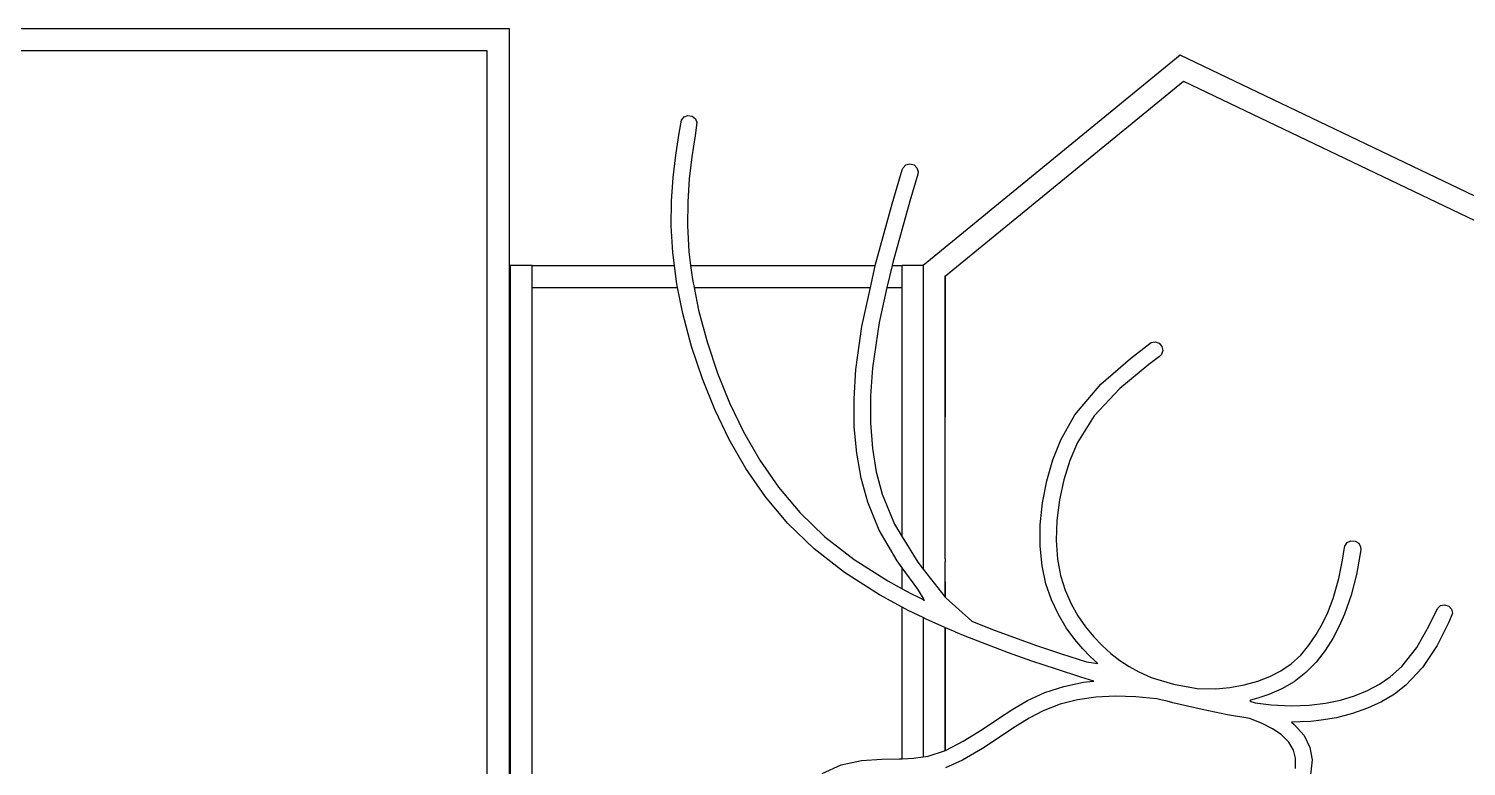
# Model space of a CAD drawing. Extents: x -1736 to 1778, y -667 to 1015.
# Drawn here: x -418 to 880, y 349 to 1015 of the extents above; entities that cross this region are included whole.
import ezdxf

# ---------------------------------------------------------------- set-up
doc = ezdxf.new("R2010")
doc.units = 0
doc.layers.get('0').update_dxf_attribs({"linetype": 'CONTINUOUS'})

msp = doc.modelspace()

# ---------------------------------------------------------------- linework, layer by layer
for p, q in [((15.9, 1015.1), (-461.9, 1015.1)), ((15.9, 1015.1), (15.9, 1015.1)), ((15.9, 995.1), (15.9, 1015.1)), ((15.9, 995.1), (15.9, 1015.1)), ((-4.1, 995.1), (-461.9, 995.1)), ((-4.1, 279.3), (-4.1, 995.1)), ((15.9, 259.3), (15.9, 995.1)), ((15.9, 259.3), (15.9, 995.1)), ((621.7, 991.3), (389.5, 801.3)), ((621.7, 991.3), (621.7, 991.3)), ((1704, 473.1), (621.7, 991.3)), ((409.6, 791.8), (624.5, 967.8)), ((624.5, 967.8), (1684, 460.5)), ((171.2, 932.5), (173.6, 935.4)), ((173.6, 935.4), (177, 936.8)), ((177, 936.8), (180.9, 936.1)), ((180.9, 936.1), (183.8, 933.8)), ((169.1, 920.9), (171.2, 932.5)), ((185.1, 930.3), (183.6, 918.8)), ((183.8, 933.8), (185.1, 930.3)), ((166.1, 901), (169.1, 920.9)), ((183.6, 918.8), (180.7, 899.3)), ((163.7, 880.7), (166.1, 901)), ((180.7, 899.3), (178.3, 879.4)), ((361.5, 856.9), (370.6, 887.8)), ((370.6, 887.8), (371.3, 889.4)), ((371.3, 889.4), (373.9, 892.1)), ((373.9, 892.1), (377.5, 893.1)), ((377.5, 893.1), (381.3, 892.1)), ((384.6, 883.7), (377.5, 859.4)), ((381.3, 892.1), (383.9, 889.5)), ((383.9, 889.5), (384.9, 885.9)), ((384.9, 885.9), (384.6, 883.7)), ((162.2, 859.5), (163.7, 880.7)), ((178.3, 879.4), (176.9, 858.7)), ((161.9, 837), (162.2, 859.5)), ((176.9, 858.7), (176.6, 837.1)), ((346.2, 801.3), (361.5, 856.9)), ((377.5, 859.4), (362, 803.9)), ((163.3, 812.9), (161.9, 837)), ((176.6, 837.1), (177.9, 814)), ((164.8, 801.3), (163.3, 812.9)), ((177.9, 814), (179.5, 801.3)), ((36.5, 801.3), (16.5, 801.3)), ((16.5, 801.3), (16.5, 3.3)), ((36.5, 801.3), (164.8, 801.3)), ((36.5, 781.3), (36.5, 801.3)), ((166.7, 786.5), (164.8, 801.3)), ((179.5, 801.3), (346.2, 801.3)), ((179.5, 801.3), (181.1, 788.7)), ((341.8, 781.3), (346.1, 800.9)), ((346.1, 800.9), (346.2, 801.3)), ((361.4, 801.3), (356.8, 781.3)), ((362, 803.9), (361.4, 801.3)), ((361.4, 801.3), (370.5, 801.3)), ((370.5, 781.3), (370.5, 801.3)), ((389.5, 801.3), (370.5, 801.3)), ((389.5, 801.3), (389.5, 527)), ((36.5, 781.3), (167.7, 781.3)), ((36.5, 325.1), (36.5, 781.3)), ((167.7, 781.3), (166.7, 786.5)), ((172.4, 757.9), (167.7, 781.3)), ((181.1, 788.7), (182.6, 781.3)), ((182.6, 781.3), (341.8, 781.3)), ((182.6, 781.3), (186.7, 761)), ((334.1, 746.2), (341.8, 781.3)), ((356.8, 781.3), (349.7, 749.8)), ((356.8, 781.3), (370.5, 781.3)), ((370.5, 556.3), (370.5, 781.3)), ((409.5, 791.8), (409.6, 791.8)), ((409.5, 536.5), (409.5, 791.8)), ((409.5, 536.5), (409.6, 791.8)), ((180.3, 728.1), (172.4, 757.9)), ((186.7, 761), (194.4, 732.2)), ((328.7, 707.2), (334.1, 746.2)), ((349.7, 749.8), (343.6, 708.9)), ((190.1, 699), (180.3, 728.1)), ((194.4, 732.2), (203.9, 704)), ((576.7, 717.4), (594.1, 730.8)), ((594.1, 730.8), (595.3, 731.6)), ((595.3, 731.6), (599, 732.3)), ((599, 732.3), (602.5, 731.1)), ((602.5, 731.1), (605.1, 728.2)), ((605.1, 728.2), (605.8, 724.6)), ((549.9, 694.1), (576.7, 717.4)), ((603, 719.2), (593.2, 711.7)), ((604.7, 721), (603, 719.2)), ((603, 719.2), (603, 719.2)), ((605.8, 724.6), (604.7, 721)), ((203.9, 704), (214.7, 677.2)), ((327.1, 680.9), (328.7, 707.2)), ((343.6, 708.9), (341.8, 683.6)), ((593.2, 711.7), (567.1, 690.1)), ((201.3, 671.2), (190.1, 699)), ((526.6, 666.4), (549.9, 694.1)), ((567.1, 690.1), (544, 665.4)), ((214.7, 677.2), (227.3, 650.9)), ((327.3, 655.6), (327.1, 680.9)), ((341.8, 683.6), (341.9, 659.1)), ((214.3, 644.2), (201.3, 671.2)), ((513.8, 643.7), (526.6, 666.4)), ((544, 665.4), (529, 641.4)), ((227.3, 650.9), (241.9, 625.5)), ((329.5, 631.6), (327.3, 655.6)), ((341.9, 659.1), (343.7, 636.1)), ((229.4, 617.8), (214.3, 644.2)), ((343.7, 636.1), (347.2, 614.8)), ((506.6, 625.7), (513.8, 643.7)), ((529, 641.4), (522, 625.1)), ((241.9, 625.5), (258.8, 601)), ((333.5, 609.1), (329.5, 631.6)), ((501.2, 606.8), (506.6, 625.7)), ((522, 625.1), (516.5, 607.8)), ((247.1, 592.2), (229.4, 617.8)), ((347.2, 614.8), (352.6, 594.6)), ((258.8, 601), (278.2, 578)), ((339.4, 587.6), (333.5, 609.1)), ((497.3, 587), (501.2, 606.8)), ((516.5, 607.8), (512.6, 589.7)), ((267.4, 568.1), (247.1, 592.2)), ((349.9, 562.2), (339.4, 587.6)), ((352.6, 594.6), (363.5, 567.7)), ((495.2, 566.9), (497.3, 587)), ((512.6, 589.7), (510.2, 570.9)), ((278.2, 578), (300.8, 556.3)), ((291, 545.4), (267.4, 568.1)), ((365.9, 534.5), (349.9, 562.2)), ((363.5, 567.7), (370.5, 556.3)), ((495.1, 547.6), (495.2, 566.9)), ((510.2, 570.9), (509.6, 552.8)), ((318.4, 523.9), (291, 545.4)), ((300.8, 556.3), (327.1, 535.8)), ((370.5, 556.3), (384.6, 533.2)), ((496.9, 529.9), (495.1, 547.6)), ((509.6, 552.8), (510.8, 536.1)), ((768.3, 535.2), (770.1, 546.6)), ((770.1, 546.6), (770.4, 547.7)), ((770.4, 547.7), (772.4, 550.9)), ((772.4, 550.9), (775.7, 552.6)), ((775.7, 552.6), (779.6, 552.4)), ((779.6, 552.4), (782.8, 550.4)), ((782.8, 550.4), (784.5, 547.1)), ((784.5, 547.1), (784.6, 544.3)), ((327.1, 535.8), (357.6, 516.3)), ((370.5, 528.2), (365.9, 534.5)), ((384.6, 533.2), (389.5, 527)), ((409.5, 536.3), (409.5, 536.5)), ((409.5, 536.3), (409.5, 535.9)), ((409.5, 536.3), (409.5, 536.3)), ((409.5, 535.9), (409.5, 535.8)), ((409.5, 535.8), (409.5, 535.2)), ((409.5, 535.2), (409.5, 535.1)), ((409.5, 535.1), (409.5, 534.5)), ((409.5, 534.5), (409.5, 534.3)), ((409.5, 534.3), (409.5, 533.6)), ((409.5, 533.4), (409.5, 533.6)), ((409.5, 532.7), (409.5, 533.4)), ((409.5, 532.5), (409.5, 532.7)), ((409.5, 531.8), (409.5, 532.5)), ((510.8, 536.1), (513.5, 521.3)), ((764.9, 518.4), (768.3, 535.2)), ((783.8, 539.3), (780.7, 522)), ((784.6, 544.3), (783.8, 539.3)), ((350, 503.7), (318.4, 523.9)), ((370.5, 509.3), (370.5, 528.2)), ((384.7, 508.8), (370.5, 528.2)), ((389.5, 527), (409.5, 501.8)), ((409.5, 531.7), (409.5, 531.8)), ((409.5, 531), (409.5, 531.7)), ((409.5, 530.9), (409.5, 531)), ((409.5, 530.3), (409.5, 530.9)), ((409.5, 530.2), (409.5, 530.3)), ((409.5, 529.8), (409.5, 530.2)), ((409.5, 529.8), (409.5, 529.6)), ((409.5, 529.8), (409.5, 529.8)), ((409.5, 501.8), (409.5, 529.6)), ((409.6, 501.8), (409.5, 529.6)), ((500.4, 513.8), (496.9, 529.9)), ((513.5, 521.3), (517.7, 507.9)), ((780.7, 522), (776, 503.5)), ((357.6, 516.3), (370.5, 509.3)), ((370.5, 509.3), (378.4, 505)), ((389.5, 501), (384.7, 508.8)), ((505.4, 499.2), (500.4, 513.8)), ((517.7, 507.9), (523, 495.7)), ((759.7, 500.4), (764.9, 518.4)), ((370.5, 492.7), (350, 503.7)), ((378.4, 505), (384.6, 501.9)), ((384.6, 501.9), (389.5, 499.5)), ((389.5, 501), (389.5, 499.5)), ((390.8, 498.8), (389.5, 501)), ((389.5, 499.5), (390.8, 498.8)), ((409.5, 501.8), (409.6, 501.8)), ((409.6, 501.8), (410, 501.2)), ((410, 501.2), (433.4, 480)), ((511.6, 485.9), (505.4, 499.2)), ((523, 495.7), (529.2, 484.7)), ((754.8, 487.8), (759.7, 500.4)), ((776, 503.5), (770, 486.2)), ((854, 491.5), (856.8, 494)), ((856.8, 494), (860.4, 494.8)), ((860.4, 494.8), (864.1, 493.6)), ((864.1, 493.6), (866.7, 490.8)), ((370.5, 355.7), (370.5, 492.7)), ((376.1, 489.7), (370.5, 492.7)), ((389.5, 483.2), (376.1, 489.7)), ((389.5, 483.2), (389.5, 357.4)), ((392.2, 481.9), (389.5, 483.2)), ((409, 474.4), (392.2, 481.9)), ((518.7, 474), (511.6, 485.9)), ((529.2, 484.7), (536.1, 474.8)), ((750.1, 477.8), (754.8, 487.8)), ((770, 486.2), (765.2, 475.4)), ((846.1, 475.5), (854, 491.5)), ((867.5, 487.1), (864.3, 479.1)), ((866.7, 490.8), (867.5, 487.1)), ((409.5, 474.1), (409, 474.4)), ((409.5, 363.2), (409.5, 474.1)), ((409.6, 474.1), (409.5, 474.1)), ((409.6, 363.2), (409.6, 474.1)), ((418.3, 470.3), (409.6, 474.1)), ((418.5, 470.3), (418.3, 470.3)), ((418.6, 470.2), (418.5, 470.3)), ((427.5, 466.5), (418.6, 470.2)), ((433.4, 480), (452.1, 472.6)), ((452.1, 472.6), (471.1, 465.4)), ((526.5, 463.4), (518.7, 474)), ((536.1, 474.8), (543.5, 465.9)), ((737.9, 458.3), (744.4, 467.8)), ((744.4, 467.8), (750.1, 477.8)), ((765.2, 475.4), (759.5, 464.4)), ((835.3, 456.2), (846.1, 475.5)), ((864.3, 479.1), (853.5, 458)), ((446.9, 458.8), (427.5, 466.5)), ((466.6, 451.4), (446.9, 458.8)), ((471.1, 465.4), (491.7, 458.1)), ((491.7, 458.1), (514.5, 450.4)), ((533.6, 455), (526.5, 463.4)), ((540.2, 448.1), (533.6, 455)), ((543.5, 465.9), (551.1, 457.9)), ((551.1, 457.9), (559, 450.9)), ((730.4, 449.4), (737.9, 458.3)), ((759.5, 464.4), (752.6, 453.6)), ((821.8, 438.9), (835.3, 456.2)), ((853.5, 458), (840.3, 438)), ((487.6, 444), (466.6, 451.4)), ((509.8, 436.5), (487.6, 444)), ((514.5, 450.4), (536.9, 443.3)), ((536.9, 443.3), (547.1, 441.8)), ((547.1, 441.8), (540.2, 448.1)), ((559, 450.9), (567.1, 444.6)), ((567.1, 444.6), (575.5, 439.1)), ((712.5, 435.1), (721.8, 441.5)), ((721.8, 441.5), (730.4, 449.4)), ((744.5, 443.1), (735, 433.5)), ((752.6, 453.6), (744.5, 443.1)), ((531.8, 429.5), (509.8, 436.5)), ((543.5, 425.9), (531.8, 429.5)), ((575.5, 439.1), (584.1, 434.2)), ((584.1, 434.2), (595.3, 429)), ((595.3, 429), (615.4, 423.1)), ((691.8, 425.8), (702.5, 430)), ((702.5, 430), (712.5, 435.1)), ((735, 433.5), (724.5, 425.3)), ((801.6, 423), (811.3, 429.6)), ((811.3, 429.6), (821.8, 438.9)), ((840.3, 438), (825.4, 422.2)), ((483.8, 408.4), (499.3, 415.5)), ((499.3, 415.5), (516.4, 421.1)), ((516.4, 421.1), (534.2, 424.8)), ((534.2, 424.8), (542.7, 425.8)), ((542.7, 425.8), (543.1, 425.8)), ((543.1, 425.8), (543.5, 425.9)), ((615.4, 423.1), (637, 419.3)), ((637, 419.3), (653.7, 418.8)), ((653.7, 418.8), (666.5, 420)), ((666.5, 420), (679.5, 422.4)), ((679.5, 422.4), (691.8, 425.8)), ((713.4, 418.9), (701.5, 413.7)), ((724.5, 425.3), (713.4, 418.9)), ((779, 412.5), (790.7, 417.3)), ((790.7, 417.3), (801.6, 423)), ((825.4, 422.2), (815, 414.2)), ((470.4, 400.6), (483.8, 408.4)), ((513.1, 404.9), (497.9, 399)), ((528.8, 409), (513.1, 404.9)), ((545.3, 411.3), (528.8, 409)), ((562.9, 412.2), (545.3, 411.3)), ((581.6, 411.6), (562.9, 412.2)), ((600.6, 409.9), (581.6, 411.6)), ((605.2, 408.7), (600.6, 409.9)), ((609.8, 407.6), (605.2, 408.7)), ((615, 406.3), (609.8, 407.6)), ((641.3, 400.1), (615, 406.3)), ((685.2, 408.7), (684.4, 407.6)), ((684.4, 407.6), (689.4, 406.3)), ((688.4, 409.5), (685.2, 408.7)), ((691.6, 410.4), (688.4, 409.5)), ((689.4, 406.3), (694.2, 405.5)), ((701.5, 413.7), (691.6, 410.4)), ((694.2, 405.5), (703.6, 404.5)), ((703.6, 404.5), (721.9, 403.6)), ((721.9, 403.6), (738, 404.1)), ((738, 404.1), (752.7, 405.9)), ((752.7, 405.9), (766.3, 408.7)), ((766.3, 408.7), (779, 412.5)), ((803.3, 407.2), (790.6, 401.3)), ((815, 414.2), (803.3, 407.2)), ((442.7, 382.2), (457.4, 392.2)), ((457.4, 392.2), (470.4, 400.6)), ((485.1, 392.3), (472.6, 384.6)), ((497.9, 399), (485.1, 392.3)), ((664.3, 395.4), (641.3, 400.1)), ((684.5, 392), (664.3, 395.4)), ((695.5, 387.6), (684.5, 392)), ((739.7, 389.5), (730, 389)), ((749, 390.5), (739.7, 389.5)), ((762.7, 392.8), (749, 390.5)), ((777.1, 396.5), (762.7, 392.8)), ((790.6, 401.3), (777.1, 396.5)), ((425.7, 371.5), (442.7, 382.2)), ((472.6, 384.6), (443.1, 365)), ((705, 382.8), (695.5, 387.6)), ((712.8, 377.5), (705, 382.8)), ((719.6, 370.8), (712.8, 377.5)), ((730, 389), (722, 388.9)), ((722, 388.9), (722.1, 388.8)), ((722.1, 388.8), (724.6, 386.7)), ((724.6, 386.7), (733.4, 376.7)), ((733.4, 376.7), (738.6, 366)), ((409.6, 363.2), (425.7, 371.5)), ((443.1, 365), (425.1, 354.3)), ((723.9, 363.6), (719.6, 370.8)), ((725.8, 356.2), (723.9, 363.6)), ((738.6, 366), (740.7, 354.6)), ((315.6, 350.3), (333.8, 354.1)), ((333.8, 354.1), (352.2, 355.2)), ((352.2, 355.2), (367.7, 355.5)), ((367.7, 355.5), (370.5, 355.7)), ((370.5, 355.7), (380.9, 356.2)), ((380.9, 356.2), (389.5, 357.4)), ((389.5, 357.4), (393.9, 358.1)), ((393.9, 358.1), (408.9, 362.8)), ((408.9, 362.8), (409.5, 363.2)), ((409.5, 363.2), (409.6, 363.2)), ((425.1, 354.3), (409.6, 347.6)), ((725.6, 347), (725.8, 356.2)), ((740.7, 354.6), (739.4, 341.3)), ((298.4, 342.3), (315.6, 350.3))]:
    msp.add_line(p, q)

doc.saveas('drawing.dxf')
